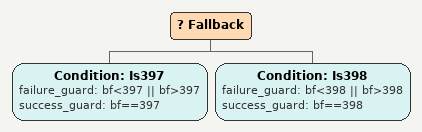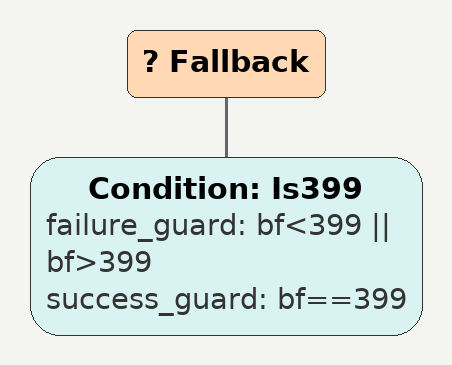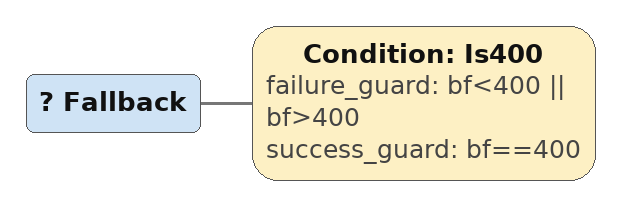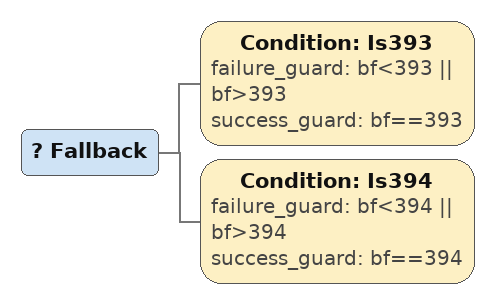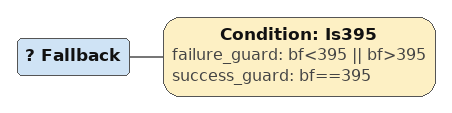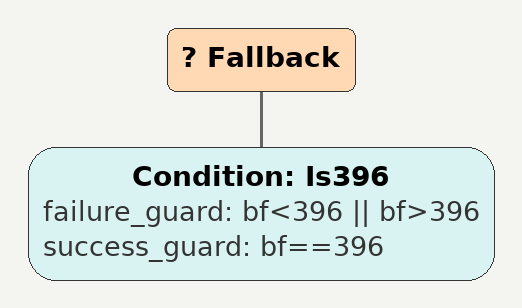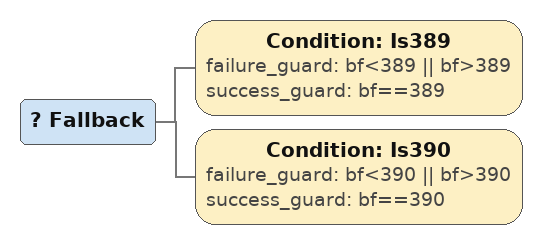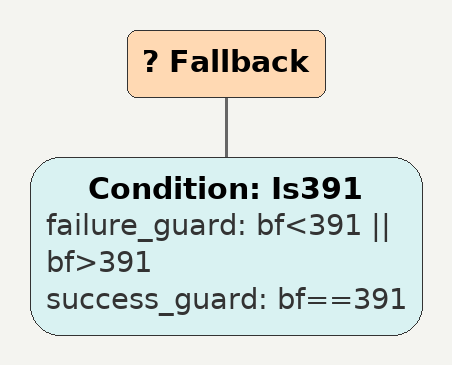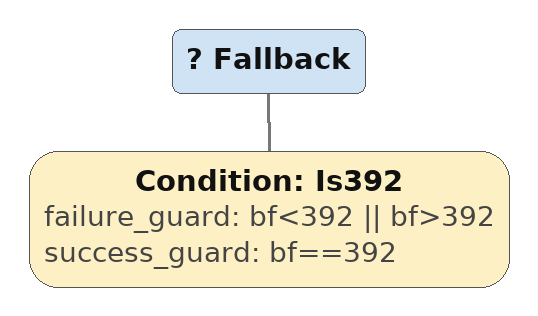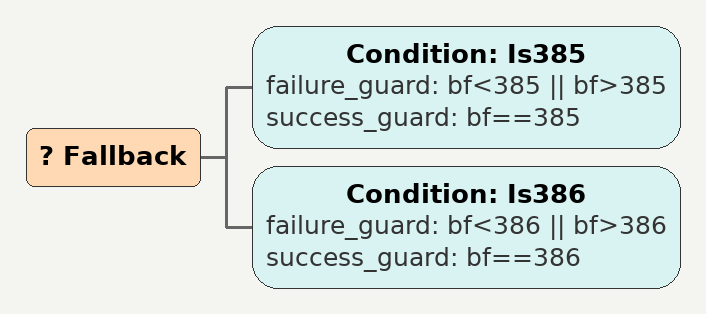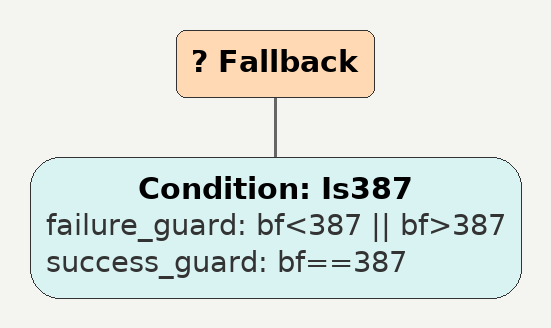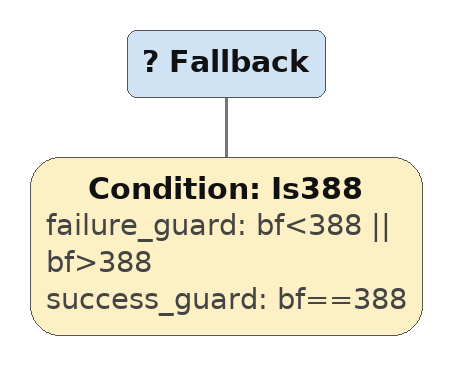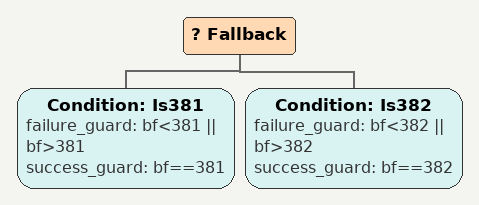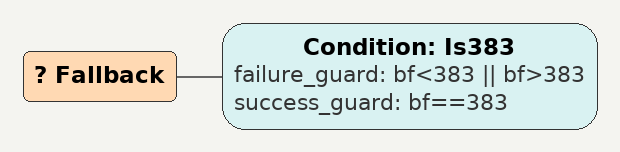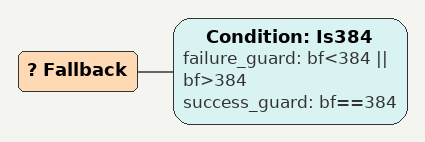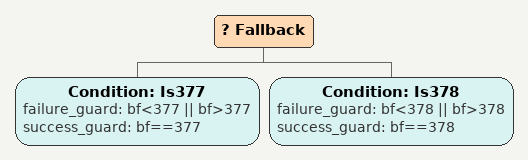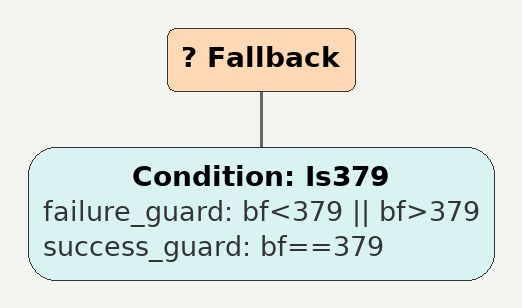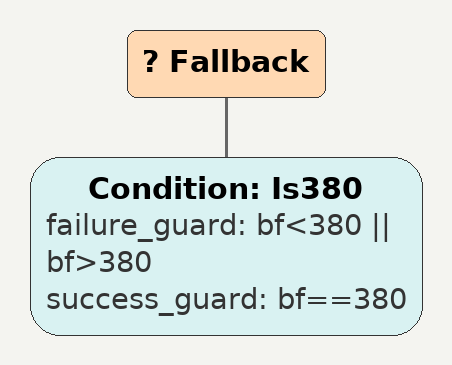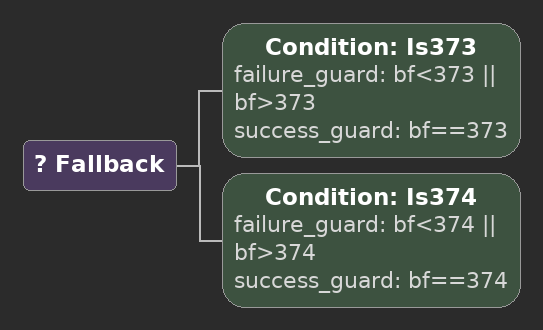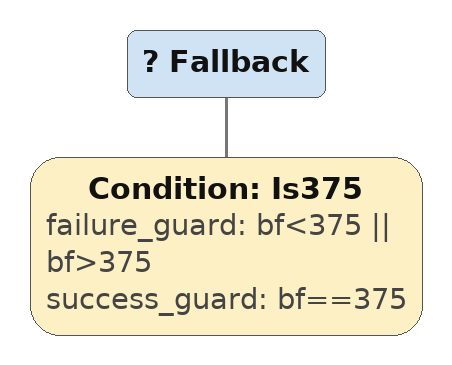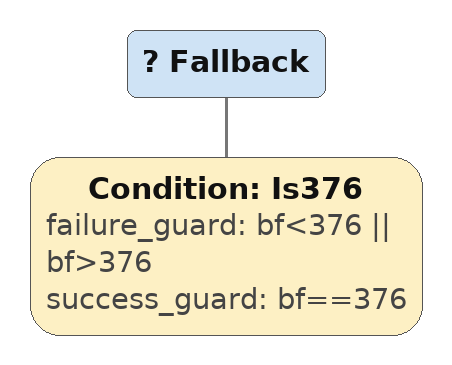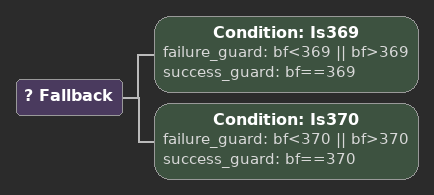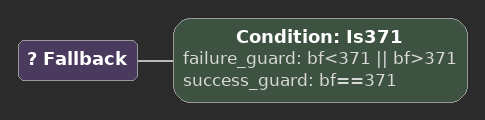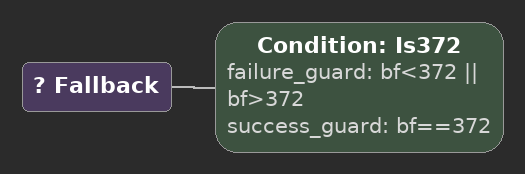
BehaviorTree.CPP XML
<Fallback>
    <Condition ID="Is397" failure_guard="bf&lt;397 || bf>397" success_guard="bf==397"/>
    <Condition ID="Is398" failure_guard="bf&lt;398 || bf>398" success_guard="bf==398"/>
        sequence396
        sequence
        children {
        } end_children
    } end_composite
</Fallback>

<Fallback>
    <Condition ID="Is399" failure_guard="bf&lt;399 || bf>399" success_guard="bf==399"/>
        sequence396
        sequence
        children {
        } end_children
    } end_composite
</Fallback>

<Fallback>
    <Condition ID="Is400" failure_guard="bf&lt;400 || bf>400" success_guard="bf==400"/>
        sequence396
        sequence
        children {
        } end_children
    } end_composite
</Fallback>

<Fallback>
    <Condition ID="Is393" failure_guard="bf&lt;393 || bf>393" success_guard="bf==393"/>
    <Condition ID="Is394" failure_guard="bf&lt;394 || bf>394" success_guard="bf==394"/>
        sequence392
        sequence
        children {
        } end_children
    } end_composite
</Fallback>

<Fallback>
    <Condition ID="Is395" failure_guard="bf&lt;395 || bf>395" success_guard="bf==395"/>
        sequence392
        sequence
        children {
        } end_children
    } end_composite
</Fallback>

<Fallback>
    <Condition ID="Is396" failure_guard="bf&lt;396 || bf>396" success_guard="bf==396"/>
        sequence392
        sequence
        children {
        } end_children
    } end_composite
</Fallback>

<Fallback>
    <Condition ID="Is389" failure_guard="bf&lt;389 || bf>389" success_guard="bf==389"/>
    <Condition ID="Is390" failure_guard="bf&lt;390 || bf>390" success_guard="bf==390"/>
        sequence388
        sequence
        children {
        } end_children
    } end_composite
</Fallback>

<Fallback>
    <Condition ID="Is391" failure_guard="bf&lt;391 || bf>391" success_guard="bf==391"/>
        sequence388
        sequence
        children {
        } end_children
    } end_composite
</Fallback>

<Fallback>
    <Condition ID="Is392" failure_guard="bf&lt;392 || bf>392" success_guard="bf==392"/>
        sequence388
        sequence
        children {
        } end_children
    } end_composite
</Fallback>

<Fallback>
    <Condition ID="Is385" failure_guard="bf&lt;385 || bf>385" success_guard="bf==385"/>
    <Condition ID="Is386" failure_guard="bf&lt;386 || bf>386" success_guard="bf==386"/>
        sequence384
        sequence
        children {
        } end_children
    } end_composite
</Fallback>

<Fallback>
    <Condition ID="Is387" failure_guard="bf&lt;387 || bf>387" success_guard="bf==387"/>
        sequence384
        sequence
        children {
        } end_children
    } end_composite
</Fallback>

<Fallback>
    <Condition ID="Is388" failure_guard="bf&lt;388 || bf>388" success_guard="bf==388"/>
        sequence384
        sequence
        children {
        } end_children
    } end_composite
</Fallback>

<Fallback>
    <Condition ID="Is381" failure_guard="bf&lt;381 || bf>381" success_guard="bf==381"/>
    <Condition ID="Is382" failure_guard="bf&lt;382 || bf>382" success_guard="bf==382"/>
        sequence380
        sequence
        children {
        } end_children
    } end_composite
</Fallback>

<Fallback>
    <Condition ID="Is383" failure_guard="bf&lt;383 || bf>383" success_guard="bf==383"/>
        sequence380
        sequence
        children {
        } end_children
    } end_composite
</Fallback>

<Fallback>
    <Condition ID="Is384" failure_guard="bf&lt;384 || bf>384" success_guard="bf==384"/>
        sequence380
        sequence
        children {
        } end_children
    } end_composite
</Fallback>

<Fallback>
    <Condition ID="Is377" failure_guard="bf&lt;377 || bf>377" success_guard="bf==377"/>
    <Condition ID="Is378" failure_guard="bf&lt;378 || bf>378" success_guard="bf==378"/>
        sequence376
        sequence
        children {
        } end_children
    } end_composite
</Fallback>

<Fallback>
    <Condition ID="Is379" failure_guard="bf&lt;379 || bf>379" success_guard="bf==379"/>
        sequence376
        sequence
        children {
        } end_children
    } end_composite
</Fallback>

<Fallback>
    <Condition ID="Is380" failure_guard="bf&lt;380 || bf>380" success_guard="bf==380"/>
        sequence376
        sequence
        children {
        } end_children
    } end_composite
</Fallback>

<Fallback>
    <Condition ID="Is373" failure_guard="bf&lt;373 || bf>373" success_guard="bf==373"/>
    <Condition ID="Is374" failure_guard="bf&lt;374 || bf>374" success_guard="bf==374"/>
        sequence372
        sequence
        children {
        } end_children
    } end_composite
</Fallback>

<Fallback>
    <Condition ID="Is375" failure_guard="bf&lt;375 || bf>375" success_guard="bf==375"/>
        sequence372
        sequence
        children {
        } end_children
    } end_composite
</Fallback>

<Fallback>
    <Condition ID="Is376" failure_guard="bf&lt;376 || bf>376" success_guard="bf==376"/>
        sequence372
        sequence
        children {
        } end_children
    } end_composite
</Fallback>

<Fallback>
    <Condition ID="Is369" failure_guard="bf&lt;369 || bf>369" success_guard="bf==369"/>
    <Condition ID="Is370" failure_guard="bf&lt;370 || bf>370" success_guard="bf==370"/>
        sequence368
        sequence
        children {
        } end_children
    } end_composite
</Fallback>

<Fallback>
    <Condition ID="Is371" failure_guard="bf&lt;371 || bf>371" success_guard="bf==371"/>
        sequence368
        sequence
        children {
        } end_children
    } end_composite
</Fallback>

<Fallback>
    <Condition ID="Is372" failure_guard="bf&lt;372 || bf>372" success_guard="bf==372"/>
        sequence368
        sequence
        children {
        } end_children
    } end_composite
</Fallback>
